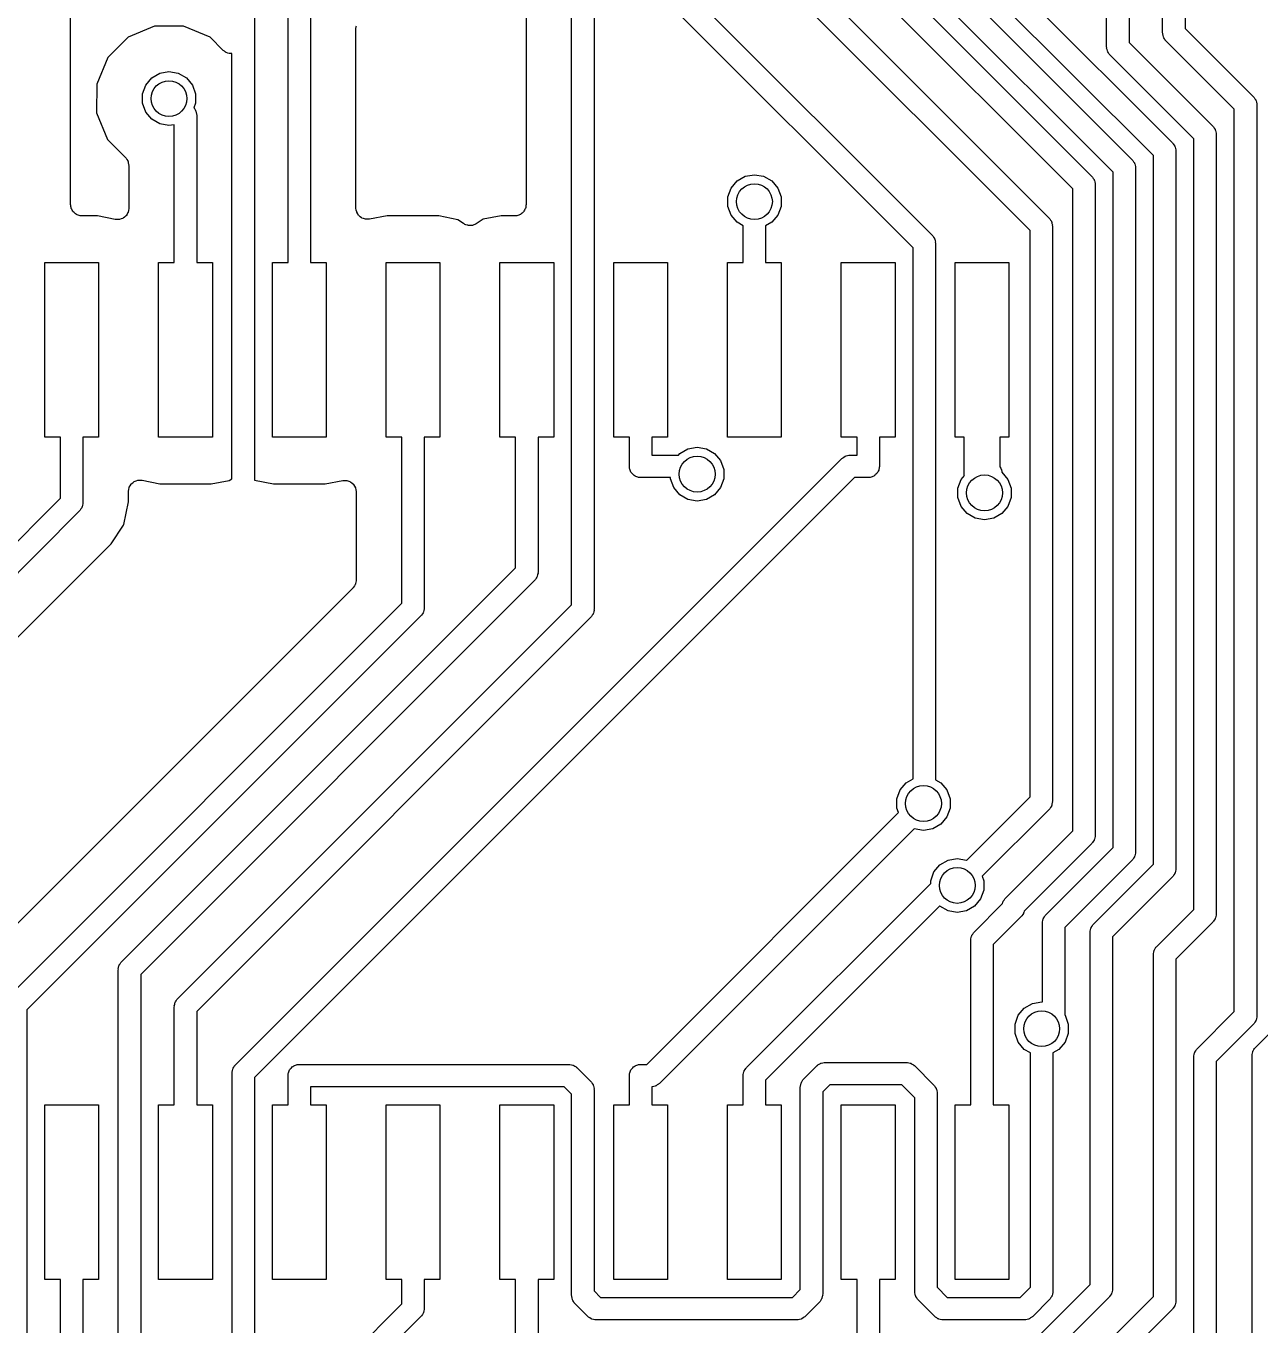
# Model space of a CAD drawing. Extents: x 116.4 to 213.4, y -134.3 to -53.5.
# Drawn here: x 175 to 188.78, y -80.35 to -65.85 of the extents above; entities that cross this region are included whole.
import ezdxf

# ---------------------------------------------------------------- set-up
doc = ezdxf.new("R2010")
doc.units = 0
doc.header["$MEASUREMENT"] = 0
doc.layers.add('BLACK', color=7, linetype='CONTINUOUS')

msp = doc.modelspace()

# ---------------------------------------------------------------- linework, layer by layer
at = {"layer": 'Black'}
for p, q in [((187.065, -66.0873), (187.065, -60.0449)), ((187.315, -60.0967), (187.315, -66.0355)), ((181.094, -72.3118), (181.094, -62.0061)), ((181.344, -61.9543), (181.344, -72.3636)), ((180.586, -62.2691), (180.586, -67.8456)), ((175.502, -67.8456), (175.502, -63.0418)), ((187.69, -65.9305), (187.69, -63.3565)), ((187.94, -63.3565), (187.94, -65.8787)), ((182.837, -63.4682), (186.9, -67.5312)), ((186.687, -67.6714), (182.624, -63.6084)), ((184.012, -64.0066), (187.35, -67.3446)), ((187.137, -67.4848), (183.799, -64.1468)), ((177.553, -64.672), (177.553, -70.9203)), ((183.177, -64.7497), (186.423, -67.996)), ((185.377, -64.7344), (187.801, -67.158)), ((186.21, -68.1362), (183.004, -64.9297)), ((187.587, -67.2982), (185.164, -64.8746)), ((182.387, -65.4562), (185.118, -68.1873)), ((177.929, -68.493), (177.929, -65.5844)), ((178.179, -65.5844), (178.179, -68.493)), ((184.904, -68.3275), (182.173, -65.5964)), ((176.44, -65.8552), (176.143, -65.9779)), ((176.762, -65.8554), (176.44, -65.8552)), ((177.059, -65.9787), (176.762, -65.8554)), ((178.687, -65.8654), (178.692, -65.8494)), ((178.688, -65.871), (178.687, -65.8654)), ((178.687, -65.8766), (178.688, -65.871)), ((178.687, -67.8851), (178.687, -65.8766)), ((187.691, -65.9359), (187.69, -65.9305)), ((187.691, -65.9414), (187.691, -65.9359)), ((187.695, -65.9572), (187.691, -65.9414)), ((187.698, -65.9733), (187.695, -65.9572)), ((187.94, -65.8787), (188.704, -66.6423)), ((176.143, -65.9779), (175.916, -66.205)), ((177.204, -66.1243), (177.059, -65.9787)), ((187.066, -66.0927), (187.065, -66.0873)), ((187.065, -66.0982), (187.066, -66.0927)), ((187.07, -66.114), (187.065, -66.0982)), ((187.073, -66.1301), (187.07, -66.114)), ((187.315, -66.0355), (188.251, -66.9715)), ((187.701, -65.978), (187.698, -65.9733)), ((187.702, -65.9833), (187.701, -65.978)), ((187.711, -65.9967), (187.702, -65.9833)), ((187.72, -66.0108), (187.711, -65.9967)), ((187.724, -66.0144), (187.72, -66.0108)), ((187.727, -66.0189), (187.724, -66.0144)), ((188.49, -66.7825), (187.727, -66.0189)), ((175.916, -66.205), (175.793, -66.5019)), ((177.218, -66.1338), (177.204, -66.1243)), ((177.23, -66.1446), (177.218, -66.1338)), ((177.236, -66.1464), (177.23, -66.1446)), ((177.24, -66.1496), (177.236, -66.1464)), ((177.256, -66.1539), (177.24, -66.1496)), ((177.272, -66.1596), (177.256, -66.1539)), ((177.277, -66.1596), (177.272, -66.1596)), ((177.283, -66.1611), (177.277, -66.1596)), ((177.299, -66.1596), (177.283, -66.1611)), ((177.303, -66.1596), (177.299, -66.1596)), ((177.303, -70.9053), (177.303, -66.1596)), ((187.075, -66.1348), (187.073, -66.1301)), ((187.077, -66.1401), (187.075, -66.1348)), ((187.086, -66.1535), (187.077, -66.1401)), ((187.094, -66.1676), (187.086, -66.1535)), ((187.098, -66.1712), (187.094, -66.1676)), ((187.102, -66.1757), (187.098, -66.1712)), ((188.038, -67.1117), (187.102, -66.1757)), ((176.407, -66.4326), (176.498, -66.3803)), ((176.498, -66.3803), (176.6, -66.3622)), ((176.6, -66.3622), (176.703, -66.3803)), ((176.703, -66.3803), (176.794, -66.4326)), ((175.793, -66.5019), (175.792, -66.8233)), ((176.304, -66.611), (176.34, -66.5127)), ((176.34, -66.5127), (176.407, -66.4326)), ((176.794, -66.4326), (176.861, -66.5127)), ((176.861, -66.5127), (176.897, -66.611)), ((176.304, -66.7156), (176.304, -66.611)), ((176.897, -66.611), (176.897, -66.7156)), ((188.704, -66.6423), (188.707, -66.6468)), ((188.707, -66.6468), (188.711, -66.6504)), ((188.711, -66.6504), (188.719, -66.6645)), ((188.719, -66.6645), (188.729, -66.6779)), ((188.729, -66.6779), (188.73, -66.6832)), ((188.73, -66.6832), (188.733, -66.6879)), ((188.733, -66.6879), (188.736, -66.704)), ((175.792, -66.8233), (175.915, -67.1204)), ((176.34, -66.8139), (176.304, -66.7156)), ((176.407, -66.894), (176.34, -66.8139)), ((176.897, -66.7156), (176.879, -66.7657)), ((176.879, -66.7657), (176.88, -66.7665)), ((176.88, -66.7665), (176.888, -66.7806)), ((176.888, -66.7806), (176.897, -66.794)), ((176.897, -66.794), (176.899, -66.7993)), ((176.899, -66.7993), (176.901, -66.804)), ((176.901, -66.804), (176.904, -66.8201)), ((176.904, -66.8201), (176.909, -66.8359)), ((176.909, -66.8359), (176.908, -66.8414)), ((176.908, -66.8414), (176.909, -66.8468)), ((188.49, -76.8531), (188.49, -66.7825)), ((188.736, -66.704), (188.74, -66.7198)), ((188.74, -66.7198), (188.74, -66.7253)), ((188.74, -66.7253), (188.74, -66.7307)), ((188.74, -66.7307), (188.74, -76.9049)), ((176.498, -66.9463), (176.407, -66.894)), ((176.6, -66.9644), (176.498, -66.9463)), ((176.659, -66.9541), (176.6, -66.9644)), ((176.659, -68.493), (176.659, -66.9541)), ((176.909, -66.8468), (176.909, -68.493)), ((188.251, -66.9715), (188.254, -66.976)), ((188.254, -66.976), (188.258, -66.9796)), ((188.258, -66.9796), (188.267, -66.9937)), ((175.915, -67.1204), (176.114, -67.3195)), ((188.038, -75.7136), (188.038, -67.1117)), ((188.267, -66.9937), (188.276, -67.0071)), ((188.276, -67.0071), (188.277, -67.0124)), ((188.277, -67.0124), (188.28, -67.0171)), ((188.28, -67.0171), (188.283, -67.0332)), ((188.283, -67.0332), (188.287, -67.049)), ((188.287, -67.049), (188.287, -67.0545)), ((188.287, -67.0545), (188.288, -67.0599)), ((188.288, -67.0599), (188.288, -75.7654)), ((187.801, -67.158), (187.804, -67.1625)), ((187.804, -67.1625), (187.808, -67.1661)), ((187.808, -67.1661), (187.816, -67.1802)), ((187.816, -67.1802), (187.825, -67.1936)), ((187.825, -67.1936), (187.827, -67.1989)), ((187.827, -67.1989), (187.83, -67.2036)), ((187.83, -67.2036), (187.832, -67.2197)), ((187.832, -67.2197), (187.837, -67.2355)), ((187.837, -67.2355), (187.836, -67.241)), ((187.836, -67.241), (187.837, -67.2464)), ((187.837, -67.2464), (187.837, -75.2606)), ((176.114, -67.3195), (176.117, -67.324)), ((176.117, -67.324), (176.121, -67.3276)), ((176.121, -67.3276), (176.13, -67.342)), ((176.13, -67.342), (176.139, -67.3557)), ((176.139, -67.3557), (176.141, -67.361)), ((176.141, -67.361), (176.143, -67.3658)), ((176.143, -67.3658), (176.146, -67.3822)), ((176.146, -67.3822), (176.151, -67.3983)), ((176.151, -67.3983), (176.15, -67.4038)), ((176.15, -67.4038), (176.151, -67.4092)), ((176.151, -67.4092), (176.151, -67.8881)), ((187.35, -67.3446), (187.353, -67.3491)), ((187.353, -67.3491), (187.358, -67.3527)), ((187.358, -67.3527), (187.366, -67.3668)), ((187.366, -67.3668), (187.375, -67.3802)), ((187.375, -67.3802), (187.377, -67.3855)), ((187.377, -67.3855), (187.379, -67.3902)), ((187.379, -67.3902), (187.382, -67.4063)), ((187.382, -67.4063), (187.386, -67.4221)), ((187.386, -67.4221), (187.386, -67.4276)), ((187.587, -75.2088), (187.587, -67.2982)), ((182.94, -67.5824), (183.031, -67.5301)), ((183.031, -67.5301), (183.134, -67.512)), ((183.134, -67.512), (183.237, -67.5301)), ((183.237, -67.5301), (183.328, -67.5824)), ((186.9, -67.5312), (186.903, -67.5357)), ((186.903, -67.5357), (186.907, -67.5393)), ((186.907, -67.5393), (186.916, -67.5534)), ((186.916, -67.5534), (186.925, -67.5668)), ((186.925, -67.5668), (186.926, -67.5721)), ((187.137, -75.0222), (187.137, -67.4848)), ((187.386, -67.4276), (187.387, -67.433)), ((187.387, -67.433), (187.387, -75.074)), ((182.837, -67.7608), (182.873, -67.6625)), ((182.873, -67.6625), (182.94, -67.5824)), ((183.328, -67.5824), (183.395, -67.6625)), ((183.395, -67.6625), (183.431, -67.7608)), ((186.687, -74.8356), (186.687, -67.6714)), ((186.926, -67.5721), (186.929, -67.5768)), ((186.929, -67.5768), (186.932, -67.5929)), ((186.932, -67.5929), (186.936, -67.6087)), ((186.936, -67.6087), (186.936, -67.6142)), ((186.936, -67.6142), (186.937, -67.6196)), ((186.937, -67.6196), (186.937, -74.8874)), ((175.504, -67.8565), (175.502, -67.8456)), ((175.504, -67.8676), (175.504, -67.8565)), ((180.586, -67.8456), (180.584, -67.8565)), ((180.584, -67.8565), (180.584, -67.8676)), ((182.837, -67.8654), (182.837, -67.7608)), ((183.431, -67.7608), (183.431, -67.8654)), ((175.508, -67.8781), (175.504, -67.8676)), ((175.51, -67.889), (175.508, -67.8781)), ((175.516, -67.8986), (175.51, -67.889)), ((175.519, -67.9091), (175.516, -67.8986)), ((175.527, -67.9176), (175.519, -67.9091)), ((175.532, -67.9272), (175.527, -67.9176)), ((175.541, -67.9343), (175.532, -67.9272)), ((175.548, -67.9428), (175.541, -67.9343)), ((175.557, -67.9484), (175.548, -67.9428)), ((175.566, -67.9555), (175.557, -67.9484)), ((175.576, -67.9593), (175.566, -67.9555)), ((175.586, -67.9649), (175.576, -67.9593)), ((175.597, -67.9668), (175.586, -67.9649)), ((175.607, -67.9706), (175.597, -67.9668)), ((175.618, -67.9706), (175.607, -67.9706)), ((175.629, -67.9726), (175.618, -67.9706)), ((175.801, -67.9726), (175.629, -67.9726)), ((175.999, -68.0126), (175.801, -67.9726)), ((176.085, -67.9996), (176.065, -68.0062)), ((176.086, -67.9986), (176.085, -67.9996)), ((176.088, -67.9981), (176.086, -67.9986)), ((176.103, -67.9849), (176.088, -67.9981)), ((176.119, -67.9722), (176.103, -67.9849)), ((176.12, -67.9708), (176.119, -67.9722)), ((176.121, -67.9697), (176.12, -67.9708)), ((176.132, -67.952), (176.121, -67.9697)), ((176.142, -67.9345), (176.132, -67.952)), ((176.143, -67.9329), (176.142, -67.9345)), ((176.147, -67.9114), (176.143, -67.9315)), ((176.143, -67.9315), (176.143, -67.9329)), ((176.151, -67.8913), (176.147, -67.9114)), ((176.151, -67.8881), (176.151, -67.8897)), ((176.151, -67.8897), (176.151, -67.8913)), ((178.687, -67.8858), (178.687, -67.8851)), ((178.687, -67.8865), (178.687, -67.8858)), ((178.691, -67.9075), (178.687, -67.8865)), ((178.695, -67.9285), (178.691, -67.9075)), ((178.695, -67.9291), (178.695, -67.9285)), ((178.695, -67.9299), (178.695, -67.9291)), ((178.706, -67.9482), (178.695, -67.9299)), ((178.717, -67.9667), (178.706, -67.9482)), ((178.717, -67.9672), (178.717, -67.9667)), ((178.718, -67.9678), (178.717, -67.9672)), ((178.734, -67.9814), (178.718, -67.9678)), ((178.75, -67.9951), (178.734, -67.9814)), ((178.751, -67.9953), (178.75, -67.9951)), ((178.752, -67.9958), (178.751, -67.9953)), ((178.772, -68.0029), (178.752, -67.9958)), ((178.792, -68.0101), (178.772, -68.0029)), ((179.036, -67.9726), (178.837, -68.0099)), ((179.611, -67.9726), (179.036, -67.9726)), ((179.825, -68.0159), (179.611, -67.9726)), ((180.306, -67.9726), (180.107, -68.0101)), ((180.459, -67.9726), (180.306, -67.9726)), ((180.47, -67.9706), (180.459, -67.9726)), ((180.481, -67.9706), (180.47, -67.9706)), ((180.492, -67.9668), (180.481, -67.9706)), ((180.503, -67.9649), (180.492, -67.9668)), ((180.512, -67.9593), (180.503, -67.9649)), ((180.523, -67.9555), (180.512, -67.9593)), ((180.531, -67.9484), (180.523, -67.9555)), ((180.541, -67.9428), (180.531, -67.9484)), ((180.548, -67.9343), (180.541, -67.9428)), ((180.557, -67.9272), (180.548, -67.9343)), ((180.562, -67.9176), (180.557, -67.9272)), ((180.569, -67.9091), (180.562, -67.9176)), ((180.573, -67.8986), (180.569, -67.9091)), ((180.579, -67.889), (180.573, -67.8986)), ((180.581, -67.8781), (180.579, -67.889)), ((180.584, -67.8676), (180.581, -67.8781)), ((182.873, -67.9637), (182.837, -67.8654)), ((182.94, -68.0438), (182.873, -67.9637)), ((183.395, -67.9637), (183.328, -68.0438)), ((183.431, -67.8654), (183.395, -67.9637)), ((186.423, -67.996), (186.427, -68.0005)), ((186.427, -68.0005), (186.431, -68.0041)), ((176, -68.0126), (175.999, -68.0126)), ((176.002, -68.0132), (176, -68.0126)), ((176.022, -68.0132), (176.002, -68.0132)), ((176.043, -68.0137), (176.022, -68.0132)), ((176.044, -68.0132), (176.043, -68.0137)), ((176.046, -68.0132), (176.044, -68.0132)), ((176.065, -68.0062), (176.046, -68.0132)), ((178.793, -68.0101), (178.792, -68.0101)), ((178.815, -68.0101), (178.793, -68.0104)), ((178.793, -68.0104), (178.793, -68.0101)), ((178.836, -68.0101), (178.815, -68.0101)), ((178.837, -68.0099), (178.836, -68.0101)), ((178.837, -68.0099), (178.837, -68.0099)), ((179.888, -68.0585), (179.825, -68.0159)), ((179.895, -68.0618), (179.888, -68.0585)), ((179.901, -68.0666), (179.895, -68.0618)), ((179.915, -68.0708), (179.901, -68.0666)), ((179.928, -68.0767), (179.915, -68.0708)), ((179.936, -68.0773), (179.928, -68.0767)), ((179.943, -68.0797), (179.936, -68.0773)), ((179.958, -68.079), (179.943, -68.0797)), ((179.972, -68.0801), (179.958, -68.079)), ((179.98, -68.0779), (179.972, -68.0801)), ((179.988, -68.0775), (179.98, -68.0779)), ((180.001, -68.072), (179.988, -68.0775)), ((180.014, -68.0682), (180.001, -68.072)), ((180.021, -68.0635), (180.014, -68.0682)), ((180.028, -68.0605), (180.021, -68.0635)), ((180.107, -68.0101), (180.028, -68.0605)), ((183.009, -68.0834), (182.94, -68.0438)), ((183.009, -68.1677), (183.009, -68.0834)), ((183.328, -68.0438), (183.259, -68.0834)), ((183.259, -68.0834), (183.259, -68.1677)), ((186.21, -74.4568), (186.21, -68.1362)), ((186.431, -68.0041), (186.439, -68.0182)), ((186.439, -68.0182), (186.448, -68.0316)), ((186.448, -68.0316), (186.45, -68.0369)), ((186.45, -68.0369), (186.453, -68.0416)), ((186.453, -68.0416), (186.455, -68.0577)), ((186.455, -68.0577), (186.46, -68.0735)), ((186.46, -68.0735), (186.459, -68.079)), ((186.459, -68.079), (186.46, -68.0844)), ((186.46, -68.0844), (186.46, -74.5086)), ((183.009, -68.493), (183.009, -68.1677)), ((183.259, -68.1677), (183.259, -68.493)), ((185.118, -68.1873), (185.121, -68.1918)), ((185.121, -68.1918), (185.125, -68.1954)), ((185.125, -68.1954), (185.133, -68.2095)), ((185.133, -68.2095), (185.143, -68.2229)), ((185.143, -68.2229), (185.144, -68.2282)), ((185.144, -68.2282), (185.147, -68.2329)), ((185.147, -68.2329), (185.15, -68.249)), ((185.15, -68.249), (185.154, -68.2648)), ((185.154, -68.2648), (185.153, -68.2703)), ((185.153, -68.2703), (185.154, -68.2757)), ((185.154, -68.2757), (185.154, -74.2652)), ((184.904, -74.2557), (184.904, -68.3275)), ((175.214, -70.443), (175.214, -68.493)), ((175.214, -68.493), (175.814, -68.493)), ((175.814, -68.493), (175.814, -70.443)), ((176.484, -70.443), (176.484, -68.493)), ((176.484, -68.493), (176.659, -68.493)), ((176.909, -68.493), (177.084, -68.493)), ((177.084, -68.493), (177.084, -70.443)), ((177.754, -70.443), (177.754, -68.493)), ((177.754, -68.493), (177.929, -68.493)), ((178.179, -68.493), (178.354, -68.493)), ((178.354, -68.493), (178.354, -70.443)), ((179.024, -70.443), (179.024, -68.493)), ((179.024, -68.493), (179.624, -68.493)), ((179.624, -68.493), (179.624, -70.443)), ((180.294, -70.443), (180.294, -68.493)), ((180.294, -68.493), (180.894, -68.493)), ((180.894, -68.493), (180.894, -70.443)), ((181.564, -70.443), (181.564, -68.493)), ((181.564, -68.493), (182.164, -68.493)), ((182.164, -68.493), (182.164, -70.443)), ((182.834, -70.443), (182.834, -68.493)), ((182.834, -68.493), (183.009, -68.493)), ((183.259, -68.493), (183.434, -68.493)), ((183.434, -68.493), (183.434, -70.443)), ((184.104, -70.443), (184.104, -68.493)), ((184.104, -68.493), (184.704, -68.493)), ((184.704, -68.493), (184.704, -70.443)), ((185.374, -70.443), (185.374, -68.493)), ((185.374, -68.493), (185.974, -68.493)), ((185.974, -68.493), (185.974, -70.443)), ((175.389, -70.443), (175.214, -70.443)), ((175.389, -70.7683), (175.389, -70.443)), ((175.814, -70.443), (175.639, -70.443)), ((175.639, -70.443), (175.639, -70.7683)), ((177.084, -70.443), (176.484, -70.443)), ((178.354, -70.443), (177.754, -70.443)), ((179.199, -70.443), (179.024, -70.443)), ((179.199, -72.2965), (179.199, -70.443)), ((179.624, -70.443), (179.449, -70.443)), ((179.449, -70.443), (179.449, -72.3483)), ((180.469, -70.443), (180.294, -70.443)), ((180.469, -71.899), (180.469, -70.443)), ((180.894, -70.443), (180.719, -70.443)), ((180.719, -70.443), (180.719, -71.9508)), ((181.739, -70.443), (181.564, -70.443)), ((181.739, -70.7683), (181.739, -70.443)), ((182.164, -70.443), (181.989, -70.443)), ((181.989, -70.443), (181.989, -70.6433)), ((183.434, -70.443), (182.834, -70.443)), ((184.279, -70.443), (184.104, -70.443)), ((184.279, -70.6433), (184.279, -70.443)), ((184.704, -70.443), (184.529, -70.443)), ((184.529, -70.443), (184.529, -70.7683)), ((185.474, -70.443), (185.374, -70.443)), ((185.474, -70.8433), (185.474, -70.443)), ((185.974, -70.443), (185.874, -70.443)), ((185.874, -70.443), (185.874, -70.7735)), ((182.301, -70.624), (182.392, -70.5717)), ((182.392, -70.5717), (182.495, -70.5536)), ((182.495, -70.5536), (182.598, -70.5717)), ((182.598, -70.5717), (182.688, -70.624)), ((177.34, -77.4506), (184.111, -70.6799)), ((181.989, -70.6433), (182.285, -70.6433)), ((182.285, -70.6433), (182.301, -70.624)), ((182.688, -70.624), (182.755, -70.7041)), ((182.755, -70.7041), (182.791, -70.8024)), ((184.111, -70.6799), (184.116, -70.6768)), ((184.116, -70.6768), (184.119, -70.6725)), ((184.119, -70.6725), (184.133, -70.6644)), ((184.133, -70.6644), (184.147, -70.655)), ((184.147, -70.655), (184.152, -70.6536)), ((184.152, -70.6536), (184.157, -70.6508)), ((184.157, -70.6508), (184.173, -70.648)), ((184.173, -70.648), (184.189, -70.6438)), ((184.189, -70.6438), (184.194, -70.6443)), ((184.194, -70.6443), (184.199, -70.6433)), ((184.199, -70.6433), (184.279, -70.6433)), ((175.389, -71.1242), (175.389, -70.7683)), ((175.639, -70.7683), (175.639, -71.176)), ((184.251, -70.8933), (177.554, -77.5908)), ((181.741, -70.7791), (181.739, -70.7683)), ((181.741, -70.79), (181.741, -70.7791)), ((181.745, -70.8003), (181.741, -70.79)), ((181.747, -70.8111), (181.745, -70.8003)), ((181.752, -70.8205), (181.747, -70.8111)), ((181.756, -70.8308), (181.752, -70.8205)), ((181.763, -70.8392), (181.756, -70.8308)), ((181.768, -70.8486), (181.763, -70.8392)), ((181.777, -70.8557), (181.768, -70.8486)), ((181.784, -70.8641), (181.777, -70.8557)), ((181.793, -70.8695), (181.784, -70.8641)), ((181.802, -70.8766), (181.793, -70.8695)), ((181.812, -70.8803), (181.802, -70.8766)), ((181.821, -70.8858), (181.812, -70.8803)), ((181.832, -70.8877), (181.821, -70.8858)), ((181.842, -70.8914), (181.832, -70.8877)), ((181.853, -70.8914), (181.842, -70.8914)), ((181.864, -70.8933), (181.853, -70.8914)), ((182.198, -70.8933), (181.864, -70.8933)), ((182.198, -70.907), (182.198, -70.8933)), ((182.791, -70.8024), (182.791, -70.907)), ((184.404, -70.8933), (184.251, -70.8933)), ((184.415, -70.8914), (184.404, -70.8933)), ((184.426, -70.8914), (184.415, -70.8914)), ((184.436, -70.8877), (184.426, -70.8914)), ((184.447, -70.8858), (184.436, -70.8877)), ((184.456, -70.8803), (184.447, -70.8858)), ((184.466, -70.8766), (184.456, -70.8803)), ((184.475, -70.8695), (184.466, -70.8766)), ((184.484, -70.8641), (184.475, -70.8695)), ((184.491, -70.8557), (184.484, -70.8641)), ((184.5, -70.8486), (184.491, -70.8557)), ((184.505, -70.8392), (184.5, -70.8486)), ((184.512, -70.8308), (184.505, -70.8392)), ((184.516, -70.8205), (184.512, -70.8308)), ((184.521, -70.8111), (184.516, -70.8205)), ((184.523, -70.8003), (184.521, -70.8111)), ((184.527, -70.79), (184.523, -70.8003)), ((184.529, -70.7683), (184.527, -70.7791)), ((184.527, -70.7791), (184.527, -70.79)), ((185.441, -70.9131), (185.477, -70.8703)), ((185.476, -70.852), (185.474, -70.8433)), ((185.475, -70.8607), (185.476, -70.852)), ((185.477, -70.8703), (185.475, -70.8607)), ((185.874, -70.7735), (185.883, -70.787)), ((185.883, -70.787), (185.886, -70.7955)), ((185.886, -70.7955), (185.89, -70.8031)), ((185.89, -70.8031), (185.895, -70.8288)), ((185.895, -70.8288), (185.896, -70.8331)), ((185.896, -70.8331), (185.963, -70.9131)), ((176.147, -71.0447), (176.151, -71.0246)), ((176.147, -71.0463), (176.147, -71.0447)), ((176.147, -71.0479), (176.147, -71.0463)), ((176.147, -71.1635), (176.147, -71.0479)), ((176.151, -71.0246), (176.155, -71.0045)), ((176.155, -71.0031), (176.156, -71.0015)), ((176.155, -71.0045), (176.155, -71.0031)), ((176.156, -71.0015), (176.166, -70.984)), ((176.166, -70.984), (176.177, -70.9663)), ((176.177, -70.9663), (176.178, -70.9652)), ((176.178, -70.9652), (176.179, -70.9638)), ((176.179, -70.9638), (176.195, -70.9511)), ((176.195, -70.9511), (176.21, -70.9379)), ((176.21, -70.9379), (176.212, -70.9374)), ((176.212, -70.9374), (176.213, -70.9364)), ((176.213, -70.9364), (176.233, -70.9298)), ((176.233, -70.9298), (176.252, -70.9228)), ((176.252, -70.9228), (176.254, -70.9228)), ((176.254, -70.9228), (176.255, -70.9223)), ((176.255, -70.9223), (176.276, -70.9228)), ((176.276, -70.9228), (176.296, -70.9228)), ((176.296, -70.9228), (176.298, -70.9234)), ((176.298, -70.9234), (176.299, -70.9234)), ((176.299, -70.9234), (176.497, -70.9634)), ((176.497, -70.9634), (177.072, -70.9634)), ((177.072, -70.9634), (177.271, -70.9259)), ((177.271, -70.9259), (177.303, -70.9053)), ((177.553, -70.9203), (177.767, -70.9634)), ((177.767, -70.9634), (178.342, -70.9634)), ((178.342, -70.9634), (178.541, -70.9261)), ((178.541, -70.9261), (178.542, -70.9259)), ((178.541, -70.9261), (178.541, -70.9261)), ((178.542, -70.9259), (178.563, -70.9259)), ((178.563, -70.9259), (178.585, -70.9256)), ((178.585, -70.9256), (178.585, -70.9259)), ((178.585, -70.9259), (178.586, -70.9259)), ((178.586, -70.9259), (178.606, -70.9331)), ((178.606, -70.9331), (178.626, -70.9402)), ((178.626, -70.9402), (178.627, -70.9407)), ((178.627, -70.9407), (178.627, -70.9409)), ((178.627, -70.9409), (178.644, -70.9546)), ((178.644, -70.9546), (178.66, -70.9682)), ((178.66, -70.9682), (178.661, -70.9688)), ((178.661, -70.9688), (178.661, -70.9693)), ((178.661, -70.9693), (178.672, -70.9878)), ((178.672, -70.9878), (178.683, -71.0061)), ((178.683, -71.0061), (178.683, -71.0069)), ((178.683, -71.0069), (178.683, -71.0075)), ((178.683, -71.0075), (178.687, -71.0285)), ((178.687, -71.0285), (178.691, -71.0495)), ((182.234, -71.0053), (182.198, -70.907)), ((182.301, -71.0854), (182.234, -71.0053)), ((182.755, -71.0053), (182.688, -71.0854)), ((182.791, -70.907), (182.755, -71.0053)), ((185.406, -71.0114), (185.441, -70.9131)), ((185.406, -71.116), (185.406, -71.0114)), ((185.963, -70.9131), (185.999, -71.0114)), ((185.999, -71.0114), (185.999, -71.116)), ((170.012, -76.5009), (175.389, -71.1242)), ((175.639, -71.1869), (175.634, -71.2027)), ((175.639, -71.176), (175.638, -71.1814)), ((175.638, -71.1814), (175.639, -71.1869)), ((176.097, -71.4173), (176.147, -71.1635)), ((178.691, -71.0495), (178.691, -71.0502)), ((178.691, -71.0502), (178.691, -71.0509)), ((178.691, -71.0509), (178.691, -72.0335)), ((182.392, -71.1377), (182.301, -71.0854)), ((182.495, -71.1558), (182.392, -71.1377)), ((182.598, -71.1377), (182.495, -71.1558)), ((182.688, -71.0854), (182.598, -71.1377)), ((185.441, -71.2143), (185.406, -71.116)), ((185.999, -71.116), (185.963, -71.2143)), ((175.602, -71.2644), (170.152, -76.7143)), ((175.606, -71.2599), (175.602, -71.2644)), ((175.61, -71.2563), (175.606, -71.2599)), ((175.618, -71.2422), (175.61, -71.2563)), ((175.627, -71.2288), (175.618, -71.2422)), ((175.629, -71.2235), (175.627, -71.2288)), ((175.631, -71.2188), (175.629, -71.2235)), ((175.634, -71.2027), (175.631, -71.2188)), ((185.509, -71.2944), (185.441, -71.2143)), ((185.599, -71.3467), (185.509, -71.2944)), ((185.896, -71.2944), (185.805, -71.3467)), ((185.963, -71.2143), (185.896, -71.2944)), ((175.953, -71.6324), (176.091, -71.4249)), ((176.091, -71.4249), (176.097, -71.4173)), ((176.091, -71.4249), (176.091, -71.4249)), ((185.702, -71.3648), (185.599, -71.3467)), ((185.805, -71.3467), (185.702, -71.3648)), ((170.521, -77.0647), (175.953, -71.6324)), ((176.07, -76.2978), (180.469, -71.899)), ((180.682, -72.0392), (176.284, -76.438)), ((178.686, -72.0606), (178.683, -72.0769)), ((178.691, -72.0446), (178.686, -72.0606)), ((178.691, -72.0335), (178.69, -72.039)), ((178.69, -72.039), (178.691, -72.0446)), ((180.686, -72.0347), (180.682, -72.0392)), ((180.69, -72.0311), (180.686, -72.0347)), ((180.698, -72.017), (180.69, -72.0311)), ((180.707, -72.0036), (180.698, -72.017)), ((180.709, -71.9983), (180.707, -72.0036)), ((180.711, -71.9936), (180.709, -71.9983)), ((180.714, -71.9775), (180.711, -71.9936)), ((180.719, -71.9617), (180.714, -71.9775)), ((180.719, -71.9508), (180.718, -71.9562)), ((180.718, -71.9562), (180.719, -71.9617)), ((178.654, -72.1233), (174.45, -76.3272)), ((178.657, -72.1187), (178.654, -72.1233)), ((178.661, -72.1151), (178.657, -72.1187)), ((178.67, -72.1008), (178.661, -72.1151)), ((178.679, -72.0872), (178.67, -72.1008)), ((178.681, -72.0818), (178.679, -72.0872)), ((178.683, -72.0769), (178.681, -72.0818)), ((174.8, -76.6952), (179.199, -72.2965)), ((176.696, -76.7106), (181.094, -72.3118)), ((179.449, -72.3483), (179.448, -72.3537)), ((179.412, -72.4367), (175.014, -76.8354)), ((181.308, -72.452), (176.909, -76.8508)), ((179.416, -72.4322), (179.412, -72.4367)), ((179.42, -72.4286), (179.416, -72.4322)), ((179.428, -72.4145), (179.42, -72.4286)), ((179.437, -72.4011), (179.428, -72.4145)), ((179.439, -72.3958), (179.437, -72.4011)), ((179.441, -72.3911), (179.439, -72.3958)), ((179.444, -72.375), (179.441, -72.3911)), ((179.449, -72.3592), (179.444, -72.375)), ((179.448, -72.3537), (179.449, -72.3592)), ((181.311, -72.4475), (181.308, -72.452)), ((181.315, -72.4439), (181.311, -72.4475)), ((181.323, -72.4298), (181.315, -72.4439)), ((181.333, -72.4164), (181.323, -72.4298)), ((181.334, -72.4111), (181.333, -72.4164)), ((181.337, -72.4064), (181.334, -72.4111)), ((181.34, -72.3903), (181.337, -72.4064)), ((181.344, -72.3745), (181.34, -72.3903)), ((181.344, -72.3636), (181.343, -72.369)), ((181.343, -72.369), (181.344, -72.3745)), ((184.725, -74.4784), (184.76, -74.3801)), ((184.76, -74.3801), (184.828, -74.3)), ((184.828, -74.3), (184.904, -74.2557)), ((185.154, -74.2652), (185.215, -74.3)), ((185.215, -74.3), (185.282, -74.3801)), ((185.282, -74.3801), (185.318, -74.4784)), ((184.725, -74.583), (184.725, -74.4784)), ((185.318, -74.4784), (185.318, -74.583)), ((185.503, -75.1636), (186.21, -74.4568)), ((186.46, -74.5195), (186.455, -74.5353)), ((186.46, -74.5086), (186.459, -74.514)), ((186.459, -74.514), (186.46, -74.5195)), ((181.932, -77.4427), (184.743, -74.6325)), ((184.743, -74.6325), (184.725, -74.583)), ((185.318, -74.583), (185.282, -74.6813)), ((186.423, -74.597), (185.677, -75.3436)), ((186.427, -74.5925), (186.423, -74.597)), ((186.431, -74.5889), (186.427, -74.5925)), ((186.439, -74.5748), (186.431, -74.5889)), ((186.448, -74.5614), (186.439, -74.5748)), ((186.45, -74.5561), (186.448, -74.5614)), ((186.453, -74.5514), (186.45, -74.5561)), ((186.455, -74.5353), (186.453, -74.5514)), ((184.916, -74.8125), (182.073, -77.6561)), ((184.918, -74.8137), (184.916, -74.8125)), ((185.021, -74.8318), (184.918, -74.8137)), ((185.124, -74.8137), (185.021, -74.8318)), ((185.215, -74.7614), (185.124, -74.8137)), ((185.282, -74.6813), (185.215, -74.7614)), ((185.935, -75.587), (186.687, -74.8356)), ((186.916, -74.9536), (186.907, -74.9677)), ((186.925, -74.9402), (186.916, -74.9536)), ((186.926, -74.9349), (186.925, -74.9402)), ((186.929, -74.9302), (186.926, -74.9349)), ((186.932, -74.9141), (186.929, -74.9302)), ((186.936, -74.8983), (186.932, -74.9141)), ((186.937, -74.8874), (186.936, -74.8928)), ((186.936, -74.8928), (186.936, -74.8983)), ((186.9, -74.9758), (186.144, -75.732)), ((186.386, -75.7736), (187.137, -75.0222)), ((186.903, -74.9713), (186.9, -74.9758)), ((186.907, -74.9677), (186.903, -74.9713)), ((187.382, -75.1007), (187.379, -75.1168)), ((187.386, -75.0849), (187.382, -75.1007)), ((187.387, -75.074), (187.386, -75.0794)), ((187.386, -75.0794), (187.386, -75.0849)), ((185.137, -75.2948), (185.205, -75.2147)), ((185.205, -75.2147), (185.295, -75.1624)), ((185.295, -75.1624), (185.398, -75.1443)), ((185.398, -75.1443), (185.501, -75.1624)), ((185.501, -75.1624), (185.503, -75.1636)), ((187.35, -75.1624), (186.599, -75.9138)), ((186.917, -75.8787), (187.587, -75.2088)), ((187.353, -75.1579), (187.35, -75.1624)), ((187.358, -75.1543), (187.353, -75.1579)), ((187.366, -75.1402), (187.358, -75.1543)), ((187.375, -75.1268), (187.366, -75.1402)), ((187.377, -75.1215), (187.375, -75.1268)), ((187.379, -75.1168), (187.377, -75.1215)), ((185.102, -75.3931), (185.137, -75.2948)), ((185.102, -75.4232), (185.102, -75.3931)), ((185.677, -75.3436), (185.695, -75.3931)), ((185.695, -75.3931), (185.695, -75.4977)), ((187.801, -75.349), (187.131, -76.0189)), ((187.804, -75.3445), (187.801, -75.349)), ((187.808, -75.3409), (187.804, -75.3445)), ((187.816, -75.3268), (187.808, -75.3409)), ((187.825, -75.3134), (187.816, -75.3268)), ((187.827, -75.3081), (187.825, -75.3134)), ((187.83, -75.3034), (187.827, -75.3081)), ((187.832, -75.2873), (187.83, -75.3034)), ((187.837, -75.2715), (187.832, -75.2873)), ((187.837, -75.2606), (187.836, -75.266)), ((187.836, -75.266), (187.837, -75.2715)), ((188.725, -77.2559), (190.629, -75.3515)), ((183.046, -77.4793), (185.102, -75.4232)), ((185.695, -75.4977), (185.659, -75.596)), ((185.204, -75.6748), (183.259, -77.6195)), ((185.205, -75.6761), (185.204, -75.6748)), ((185.295, -75.7284), (185.205, -75.6761)), ((185.592, -75.6761), (185.501, -75.7284)), ((185.586, -75.9657), (185.903, -75.6479)), ((185.659, -75.596), (185.592, -75.6761)), ((185.903, -75.6479), (185.906, -75.6326)), ((185.906, -75.6326), (185.909, -75.6279)), ((185.909, -75.6279), (185.91, -75.6226)), ((185.91, -75.6226), (185.92, -75.6092)), ((185.92, -75.6092), (185.928, -75.5951)), ((185.928, -75.5951), (185.932, -75.5915)), ((185.932, -75.5915), (185.935, -75.587)), ((185.398, -75.7465), (185.295, -75.7284)), ((185.501, -75.7284), (185.398, -75.7465)), ((186.112, -75.7929), (185.799, -76.1059)), ((186.115, -75.7884), (186.112, -75.7929)), ((186.119, -75.7848), (186.115, -75.7884)), ((186.128, -75.7707), (186.119, -75.7848)), ((186.137, -75.7573), (186.128, -75.7707)), ((186.138, -75.752), (186.137, -75.7573)), ((186.141, -75.7473), (186.138, -75.752)), ((186.144, -75.732), (186.141, -75.7473)), ((186.354, -75.8353), (186.356, -75.8192)), ((186.356, -75.8192), (186.359, -75.8145)), ((186.359, -75.8145), (186.361, -75.8092)), ((186.361, -75.8092), (186.37, -75.7958)), ((186.37, -75.7958), (186.378, -75.7817)), ((186.378, -75.7817), (186.382, -75.7781)), ((186.382, -75.7781), (186.386, -75.7736)), ((187.624, -76.1274), (188.038, -75.7136)), ((188.267, -75.8316), (188.258, -75.8457)), ((188.276, -75.8182), (188.267, -75.8316)), ((188.277, -75.8129), (188.276, -75.8182)), ((188.28, -75.8082), (188.277, -75.8129)), ((188.283, -75.7921), (188.28, -75.8082)), ((188.287, -75.7763), (188.283, -75.7921)), ((188.288, -75.7654), (188.287, -75.7708)), ((188.287, -75.7708), (188.287, -75.7763)), ((185.57, -75.9879), (185.578, -75.9738)), ((185.578, -75.9738), (185.582, -75.9702)), ((185.582, -75.9702), (185.586, -75.9657)), ((186.349, -75.8511), (186.354, -75.8353)), ((186.35, -75.8566), (186.349, -75.8511)), ((186.349, -75.862), (186.35, -75.8566)), ((186.349, -76.7449), (186.349, -75.862)), ((186.599, -75.9138), (186.599, -76.8918)), ((186.881, -75.9562), (186.885, -75.9404)), ((186.882, -75.9617), (186.881, -75.9562)), ((186.881, -75.9671), (186.882, -75.9617)), ((186.881, -79.899), (186.881, -75.9671)), ((186.885, -75.9404), (186.888, -75.9243)), ((186.888, -75.9243), (186.891, -75.9196)), ((186.891, -75.9196), (186.892, -75.9143)), ((186.892, -75.9143), (186.902, -75.9009)), ((186.902, -75.9009), (186.91, -75.8868)), ((186.91, -75.8868), (186.914, -75.8832)), ((186.914, -75.8832), (186.917, -75.8787)), ((188.251, -75.8538), (187.837, -76.2676)), ((188.254, -75.8493), (188.251, -75.8538)), ((188.258, -75.8457), (188.254, -75.8493)), ((185.549, -76.0432), (185.554, -76.0274)), ((185.55, -76.0487), (185.549, -76.0432)), ((185.549, -76.0541), (185.55, -76.0487)), ((185.549, -77.893), (185.549, -76.0541)), ((185.554, -76.0274), (185.557, -76.0113)), ((185.557, -76.0113), (185.559, -76.0066)), ((185.559, -76.0066), (185.561, -76.0013)), ((185.561, -76.0013), (185.57, -75.9879)), ((185.799, -76.1059), (185.799, -77.893)), ((187.131, -76.0189), (187.131, -79.9508)), ((187.587, -76.2158), (187.588, -76.2104)), ((187.587, -80.0335), (187.587, -76.2158)), ((187.588, -76.2049), (187.592, -76.1891)), ((187.588, -76.2104), (187.588, -76.2049)), ((187.592, -76.1891), (187.595, -76.173)), ((187.595, -76.173), (187.597, -76.1683)), ((187.597, -76.1683), (187.599, -76.163)), ((187.599, -76.163), (187.608, -76.1496)), ((187.608, -76.1496), (187.616, -76.1355)), ((187.616, -76.1355), (187.621, -76.1319)), ((187.621, -76.1319), (187.624, -76.1274)), ((187.837, -76.2676), (187.837, -80.0853)), ((176.034, -76.3753), (176.038, -76.3595)), ((176.035, -76.3808), (176.034, -76.3753)), ((176.034, -76.3862), (176.035, -76.3808)), ((176.034, -86.3756), (176.034, -76.3862)), ((176.038, -76.3595), (176.041, -76.3434)), ((176.041, -76.3434), (176.044, -76.3387)), ((176.044, -76.3387), (176.045, -76.3334)), ((176.045, -76.3334), (176.055, -76.32)), ((176.055, -76.32), (176.063, -76.3059)), ((176.063, -76.3059), (176.067, -76.3023)), ((176.067, -76.3023), (176.07, -76.2978)), ((176.284, -76.438), (176.284, -86.3756)), ((175.014, -76.8354), (175.014, -85.3883)), ((176.659, -76.7881), (176.664, -76.7723)), ((176.66, -76.7936), (176.659, -76.7881)), ((176.659, -76.799), (176.66, -76.7936)), ((176.659, -77.893), (176.659, -76.799)), ((176.664, -76.7723), (176.667, -76.7562)), ((176.667, -76.7562), (176.669, -76.7515)), ((176.669, -76.7515), (176.671, -76.7462)), ((176.671, -76.7462), (176.68, -76.7328)), ((176.68, -76.7328), (176.688, -76.7187)), ((176.688, -76.7187), (176.692, -76.7151)), ((176.692, -76.7151), (176.696, -76.7106)), ((186.079, -76.8939), (186.146, -76.8138)), ((186.146, -76.8138), (186.237, -76.7615)), ((186.237, -76.7615), (186.34, -76.7434)), ((186.34, -76.7434), (186.349, -76.7449)), ((176.909, -76.8508), (176.909, -77.893)), ((186.043, -76.9922), (186.079, -76.8939)), ((186.043, -77.0968), (186.043, -76.9922)), ((186.599, -76.8918), (186.601, -76.8939)), ((186.601, -76.8939), (186.636, -76.9922)), ((186.636, -76.9922), (186.636, -77.0968)), ((188.074, -77.2694), (188.49, -76.8531)), ((188.707, -76.9888), (188.704, -76.9933)), ((188.711, -76.9852), (188.707, -76.9888)), ((188.719, -76.9711), (188.711, -76.9852)), ((188.729, -76.9577), (188.719, -76.9711)), ((188.73, -76.9524), (188.729, -76.9577)), ((188.733, -76.9477), (188.73, -76.9524)), ((188.736, -76.9316), (188.733, -76.9477)), ((188.74, -76.9158), (188.736, -76.9316)), ((188.74, -76.9049), (188.74, -76.9103)), ((188.74, -76.9103), (188.74, -76.9158)), ((186.079, -77.1951), (186.043, -77.0968)), ((186.636, -77.0968), (186.601, -77.1951)), ((188.704, -76.9933), (188.288, -77.4096)), ((186.146, -77.2752), (186.079, -77.1951)), ((186.215, -77.3148), (186.146, -77.2752)), ((186.533, -77.2752), (186.465, -77.3148)), ((186.601, -77.1951), (186.533, -77.2752)), ((188.059, -77.2916), (188.067, -77.2775)), ((188.067, -77.2775), (188.071, -77.2739)), ((188.071, -77.2739), (188.074, -77.2694)), ((188.7, -77.2915), (188.709, -77.2781)), ((188.709, -77.2781), (188.717, -77.264)), ((188.717, -77.264), (188.721, -77.2604)), ((188.721, -77.2604), (188.725, -77.2559)), ((183.875, -77.4306), (183.88, -77.4278)), ((183.88, -77.4278), (183.896, -77.425)), ((183.896, -77.425), (183.912, -77.4208)), ((183.912, -77.4208), (183.917, -77.4213)), ((183.917, -77.4213), (183.922, -77.4203)), ((183.922, -77.4203), (184.83, -77.4203)), ((184.83, -77.4203), (184.836, -77.4213)), ((184.836, -77.4213), (184.841, -77.4208)), ((184.841, -77.4208), (184.857, -77.425)), ((184.857, -77.425), (184.873, -77.4278)), ((184.873, -77.4278), (184.878, -77.4306)), ((186.215, -79.9279), (186.215, -77.3148)), ((186.465, -77.3148), (186.465, -79.9797)), ((188.038, -77.3469), (188.042, -77.3311)), ((188.039, -77.3524), (188.038, -77.3469)), ((188.038, -77.3578), (188.039, -77.3524)), ((188.038, -82.1954), (188.038, -77.3578)), ((188.042, -77.3311), (188.045, -77.315)), ((188.045, -77.315), (188.048, -77.3103)), ((188.048, -77.3103), (188.049, -77.305)), ((188.049, -77.305), (188.059, -77.2916)), ((188.288, -77.4096), (188.288, -82.2472)), ((188.688, -77.3334), (188.693, -77.3176)), ((188.689, -77.3389), (188.688, -77.3334)), ((188.688, -77.3443), (188.689, -77.3389)), ((188.688, -82.4585), (188.688, -77.3443)), ((188.693, -77.3176), (188.696, -77.3015)), ((188.696, -77.3015), (188.698, -77.2968)), ((188.698, -77.2968), (188.7, -77.2915)), ((177.304, -77.5281), (177.308, -77.5123)), ((177.305, -77.5336), (177.304, -77.5281)), ((177.304, -77.539), (177.305, -77.5336)), ((177.304, -86.2614), (177.304, -77.539)), ((177.308, -77.5123), (177.311, -77.4962)), ((177.311, -77.4962), (177.314, -77.4915)), ((177.314, -77.4915), (177.315, -77.4862)), ((177.315, -77.4862), (177.325, -77.4728)), ((177.325, -77.4728), (177.333, -77.4587)), ((177.333, -77.4587), (177.337, -77.4551)), ((177.337, -77.4551), (177.34, -77.4506)), ((177.929, -77.5677), (177.931, -77.5569)), ((177.929, -77.893), (177.929, -77.5677)), ((177.931, -77.546), (177.935, -77.5357)), ((177.931, -77.5569), (177.931, -77.546)), ((177.935, -77.5357), (177.937, -77.5249)), ((177.937, -77.5249), (177.942, -77.5155)), ((177.942, -77.5155), (177.946, -77.5052)), ((177.946, -77.5052), (177.953, -77.4968)), ((177.953, -77.4968), (177.958, -77.4874)), ((177.958, -77.4874), (177.967, -77.4803)), ((177.967, -77.4803), (177.974, -77.4719)), ((177.974, -77.4719), (177.983, -77.4665)), ((177.983, -77.4665), (177.992, -77.4594)), ((177.992, -77.4594), (178.002, -77.4557)), ((178.002, -77.4557), (178.011, -77.4502)), ((178.011, -77.4502), (178.022, -77.4483)), ((178.022, -77.4483), (178.032, -77.4446)), ((178.032, -77.4446), (178.043, -77.4446)), ((178.043, -77.4446), (178.054, -77.4427)), ((178.054, -77.4427), (181.064, -77.4427)), ((181.064, -77.4427), (181.069, -77.4437)), ((181.069, -77.4437), (181.075, -77.4432)), ((181.075, -77.4432), (181.091, -77.4474)), ((181.091, -77.4474), (181.107, -77.4502)), ((181.107, -77.4502), (181.111, -77.453)), ((181.111, -77.453), (181.117, -77.4544)), ((181.117, -77.4544), (181.13, -77.4638)), ((181.13, -77.4638), (181.144, -77.4719)), ((181.144, -77.4719), (181.148, -77.4762)), ((181.148, -77.4762), (181.152, -77.4793)), ((181.152, -77.4793), (181.308, -77.6348)), ((181.739, -77.5677), (181.741, -77.5569)), ((181.739, -77.893), (181.739, -77.5677)), ((181.741, -77.546), (181.745, -77.5357)), ((181.741, -77.5569), (181.741, -77.546)), ((181.745, -77.5357), (181.747, -77.5249)), ((181.747, -77.5249), (181.752, -77.5155)), ((181.752, -77.5155), (181.756, -77.5052)), ((181.756, -77.5052), (181.763, -77.4968)), ((181.763, -77.4968), (181.768, -77.4874)), ((181.768, -77.4874), (181.777, -77.4803)), ((181.777, -77.4803), (181.784, -77.4719)), ((181.784, -77.4719), (181.793, -77.4665)), ((181.793, -77.4665), (181.802, -77.4594)), ((181.802, -77.4594), (181.812, -77.4557)), ((181.812, -77.4557), (181.821, -77.4502)), ((181.821, -77.4502), (181.832, -77.4483)), ((181.832, -77.4483), (181.842, -77.4446)), ((181.842, -77.4446), (181.853, -77.4446)), ((181.853, -77.4446), (181.864, -77.4427)), ((181.864, -77.4427), (181.932, -77.4427)), ((183.009, -77.5568), (183.014, -77.541)), ((183.01, -77.5623), (183.009, -77.5568)), ((183.009, -77.5677), (183.01, -77.5623)), ((183.009, -77.893), (183.009, -77.5677)), ((183.014, -77.541), (183.017, -77.5249)), ((183.017, -77.5249), (183.019, -77.5202)), ((183.019, -77.5202), (183.021, -77.5149)), ((183.021, -77.5149), (183.03, -77.5015)), ((183.03, -77.5015), (183.038, -77.4874)), ((183.038, -77.4874), (183.042, -77.4838)), ((183.042, -77.4838), (183.046, -77.4793)), ((183.683, -77.6083), (183.834, -77.4569)), ((183.834, -77.4569), (183.839, -77.4538)), ((183.839, -77.4538), (183.842, -77.4495)), ((183.842, -77.4495), (183.856, -77.4414)), ((183.856, -77.4414), (183.87, -77.432)), ((183.87, -77.432), (183.875, -77.4306)), ((184.878, -77.4306), (184.883, -77.432)), ((184.883, -77.432), (184.896, -77.4414)), ((184.896, -77.4414), (184.911, -77.4495)), ((184.911, -77.4495), (184.914, -77.4538)), ((184.914, -77.4538), (184.919, -77.4569)), ((184.919, -77.4569), (185.137, -77.6753)), ((177.554, -77.5908), (177.554, -86.3132)), ((181.012, -77.6927), (178.179, -77.6927)), ((178.179, -77.6927), (178.179, -77.893)), ((181.094, -77.775), (181.012, -77.6927)), ((181.308, -77.6348), (181.311, -77.6393)), ((181.311, -77.6393), (181.315, -77.6429)), ((181.315, -77.6429), (181.323, -77.657)), ((181.323, -77.657), (181.333, -77.6704)), ((181.333, -77.6704), (181.334, -77.6757)), ((181.334, -77.6757), (181.337, -77.6804)), ((181.337, -77.6804), (181.34, -77.6965)), ((181.34, -77.6965), (181.344, -77.7123)), ((181.344, -77.7123), (181.343, -77.7178)), ((181.343, -77.7178), (181.344, -77.7232)), ((181.99, -77.6917), (181.989, -77.6919)), ((181.989, -77.6919), (181.989, -77.893)), ((181.995, -77.6922), (181.99, -77.6917)), ((182.011, -77.688), (181.995, -77.6922)), ((182.027, -77.6852), (182.011, -77.688)), ((182.032, -77.6824), (182.027, -77.6852)), ((182.037, -77.681), (182.032, -77.6824)), ((182.05, -77.6716), (182.037, -77.681)), ((182.065, -77.6635), (182.05, -77.6716)), ((182.068, -77.6592), (182.065, -77.6635)), ((182.073, -77.6561), (182.068, -77.6592)), ((183.259, -77.6195), (183.259, -77.893)), ((183.646, -77.6858), (183.651, -77.67)), ((183.647, -77.6913), (183.646, -77.6858)), ((183.646, -77.6967), (183.647, -77.6913)), ((183.646, -79.9565), (183.646, -77.6967)), ((183.651, -77.67), (183.654, -77.6539)), ((183.654, -77.6539), (183.656, -77.6492)), ((183.656, -77.6492), (183.658, -77.6439)), ((183.658, -77.6439), (183.667, -77.6305)), ((183.667, -77.6305), (183.675, -77.6164)), ((183.675, -77.6164), (183.679, -77.6128)), ((183.679, -77.6128), (183.683, -77.6083)), ((183.974, -77.6703), (183.896, -77.7485)), ((184.778, -77.6703), (183.974, -77.6703)), ((184.924, -77.8155), (184.778, -77.6703)), ((185.137, -77.6753), (185.14, -77.6798)), ((185.14, -77.6798), (185.144, -77.6834)), ((185.144, -77.6834), (185.153, -77.6975)), ((185.153, -77.6975), (185.162, -77.7109)), ((185.162, -77.7109), (185.163, -77.7162)), ((185.163, -77.7162), (185.166, -77.7209)), ((181.094, -80.0237), (181.094, -77.775)), ((181.344, -77.7232), (181.344, -79.9719)), ((183.896, -77.7485), (183.896, -80.0083)), ((184.924, -79.9818), (184.924, -77.8155)), ((185.166, -77.7209), (185.169, -77.737)), ((185.169, -77.737), (185.173, -77.7528)), ((185.173, -77.7528), (185.173, -77.7583)), ((185.173, -77.7583), (185.174, -77.7637)), ((185.174, -77.7637), (185.174, -79.93)), ((175.214, -79.843), (175.214, -77.893)), ((175.214, -77.893), (175.814, -77.893)), ((175.814, -77.893), (175.814, -79.843)), ((176.484, -79.843), (176.484, -77.893)), ((176.484, -77.893), (176.659, -77.893)), ((176.909, -77.893), (177.084, -77.893)), ((177.084, -77.893), (177.084, -79.843)), ((177.754, -79.843), (177.754, -77.893)), ((177.754, -77.893), (177.929, -77.893)), ((178.179, -77.893), (178.354, -77.893)), ((178.354, -77.893), (178.354, -79.843)), ((179.024, -79.843), (179.024, -77.893)), ((179.024, -77.893), (179.624, -77.893)), ((179.624, -77.893), (179.624, -79.843)), ((180.294, -79.843), (180.294, -77.893)), ((180.294, -77.893), (180.894, -77.893)), ((180.894, -77.893), (180.894, -79.843)), ((181.564, -79.843), (181.564, -77.893)), ((181.564, -77.893), (181.739, -77.893)), ((181.989, -77.893), (182.164, -77.893)), ((182.164, -77.893), (182.164, -79.843)), ((182.834, -79.843), (182.834, -77.893)), ((182.834, -77.893), (183.009, -77.893)), ((183.259, -77.893), (183.434, -77.893)), ((183.434, -77.893), (183.434, -79.843)), ((184.104, -79.843), (184.104, -77.893)), ((184.104, -77.893), (184.704, -77.893)), ((184.704, -77.893), (184.704, -79.843)), ((185.374, -79.843), (185.374, -77.893)), ((185.374, -77.893), (185.549, -77.893)), ((185.799, -77.893), (185.974, -77.893)), ((185.974, -77.893), (185.974, -79.843)), ((175.389, -79.843), (175.214, -79.843)), ((175.389, -80.1683), (175.389, -79.843)), ((175.814, -79.843), (175.639, -79.843)), ((175.639, -79.843), (175.639, -80.1683)), ((177.084, -79.843), (176.484, -79.843)), ((178.354, -79.843), (177.754, -79.843)), ((179.199, -79.843), (179.024, -79.843)), ((179.199, -80.1165), (179.199, -79.843)), ((179.624, -79.843), (179.449, -79.843)), ((179.449, -79.843), (179.449, -80.1683)), ((180.469, -79.843), (180.294, -79.843)), ((180.469, -84.4581), (180.469, -79.843)), ((180.894, -79.843), (180.719, -79.843)), ((180.719, -79.843), (180.719, -84.5099)), ((182.164, -79.843), (181.564, -79.843)), ((183.434, -79.843), (182.834, -79.843)), ((184.279, -79.843), (184.104, -79.843)), ((184.279, -81.6076), (184.279, -79.843)), ((184.704, -79.843), (184.529, -79.843)), ((184.529, -79.843), (184.529, -81.6594)), ((185.974, -79.843), (185.374, -79.843)), ((178.072, -89.5491), (187.587, -80.0335)), ((181.095, -80.0291), (181.094, -80.0237)), ((181.095, -80.0346), (181.095, -80.0291)), ((181.099, -80.0504), (181.095, -80.0346)), ((181.344, -79.9719), (181.416, -80.0434)), ((183.559, -80.0434), (183.646, -79.9565)), ((183.891, -80.035), (183.888, -80.0511)), ((183.896, -80.0192), (183.891, -80.035)), ((183.896, -80.0083), (183.895, -80.0137)), ((183.895, -80.0137), (183.896, -80.0192)), ((184.925, -79.9872), (184.924, -79.9818)), ((184.924, -79.9927), (184.925, -79.9872)), ((184.928, -80.0085), (184.924, -79.9927)), ((184.931, -80.0246), (184.928, -80.0085)), ((184.934, -80.0293), (184.931, -80.0246)), ((184.935, -80.0346), (184.934, -80.0293)), ((184.945, -80.048), (184.935, -80.0346)), ((185.174, -79.93), (185.287, -80.0434)), ((185.555, -81.2249), (186.881, -79.899)), ((186.099, -80.0434), (186.215, -79.9279)), ((186.453, -80.0325), (186.444, -80.0459)), ((186.455, -80.0272), (186.453, -80.0325)), ((186.457, -80.0225), (186.455, -80.0272)), ((186.46, -80.0064), (186.457, -80.0225)), ((186.464, -79.9906), (186.46, -80.0064)), ((186.465, -79.9797), (186.464, -79.9851)), ((186.464, -79.9851), (186.464, -79.9906)), ((187.097, -80.0347), (187.094, -80.0392)), ((187.101, -80.0311), (187.097, -80.0347)), ((187.11, -80.017), (187.101, -80.0311)), ((187.119, -80.0036), (187.11, -80.017)), ((187.12, -79.9983), (187.119, -80.0036)), ((187.123, -79.9936), (187.12, -79.9983)), ((187.126, -79.9775), (187.123, -79.9936)), ((187.13, -79.9617), (187.126, -79.9775)), ((187.131, -79.9508), (187.13, -79.9562)), ((187.13, -79.9562), (187.13, -79.9617)), ((175.389, -88.7002), (175.389, -80.1683)), ((175.639, -80.1683), (175.639, -88.752)), ((187.801, -80.1737), (178.285, -89.6893)), ((178.623, -80.6928), (179.199, -80.1165)), ((179.449, -80.1792), (179.444, -80.195)), ((179.449, -80.1683), (179.448, -80.1737)), ((179.448, -80.1737), (179.449, -80.1792)), ((181.102, -80.0665), (181.099, -80.0504)), ((181.105, -80.0712), (181.102, -80.0665)), ((181.106, -80.0765), (181.105, -80.0712)), ((181.115, -80.0899), (181.106, -80.0765)), ((181.124, -80.104), (181.115, -80.0899)), ((181.128, -80.1076), (181.124, -80.104)), ((181.131, -80.1121), (181.128, -80.1076)), ((181.276, -80.2568), (181.131, -80.1121)), ((181.416, -80.0434), (183.559, -80.0434)), ((183.859, -80.0967), (183.699, -80.2568)), ((183.863, -80.0922), (183.859, -80.0967)), ((183.867, -80.0886), (183.863, -80.0922)), ((183.875, -80.0745), (183.867, -80.0886)), ((183.884, -80.0611), (183.875, -80.0745)), ((183.886, -80.0558), (183.884, -80.0611)), ((183.888, -80.0511), (183.886, -80.0558)), ((184.953, -80.0621), (184.945, -80.048)), ((184.957, -80.0657), (184.953, -80.0621)), ((184.96, -80.0702), (184.957, -80.0657)), ((185.147, -80.2568), (184.96, -80.0702)), ((185.287, -80.0434), (186.099, -80.0434)), ((187.094, -80.0392), (185.699, -81.4341)), ((186.428, -80.0681), (186.24, -80.2568)), ((186.431, -80.0636), (186.428, -80.0681)), ((186.436, -80.06), (186.431, -80.0636)), ((186.444, -80.0459), (186.436, -80.06)), ((187.804, -80.1692), (187.801, -80.1737)), ((187.808, -80.1656), (187.804, -80.1692)), ((187.816, -80.1515), (187.808, -80.1656)), ((187.825, -80.1381), (187.816, -80.1515)), ((187.827, -80.1328), (187.825, -80.1381)), ((187.83, -80.1281), (187.827, -80.1328)), ((187.832, -80.112), (187.83, -80.1281)), ((187.837, -80.0962), (187.832, -80.112)), ((187.837, -80.0853), (187.836, -80.0907)), ((187.836, -80.0907), (187.837, -80.0962)), ((179.412, -80.2567), (178.836, -80.833)), ((179.416, -80.2522), (179.412, -80.2567)), ((179.42, -80.2486), (179.416, -80.2522)), ((179.428, -80.2345), (179.42, -80.2486)), ((179.437, -80.2211), (179.428, -80.2345)), ((179.439, -80.2158), (179.437, -80.2211)), ((179.441, -80.2111), (179.439, -80.2158)), ((179.444, -80.195), (179.441, -80.2111)), ((181.28, -80.2599), (181.276, -80.2568)), ((181.284, -80.2642), (181.28, -80.2599)), ((181.298, -80.2723), (181.284, -80.2642)), ((181.311, -80.2817), (181.298, -80.2723)), ((181.317, -80.2831), (181.311, -80.2817)), ((181.321, -80.2859), (181.317, -80.2831)), ((181.337, -80.2887), (181.321, -80.2859)), ((181.353, -80.2929), (181.337, -80.2887)), ((181.359, -80.2924), (181.353, -80.2929)), ((181.364, -80.2934), (181.359, -80.2924)), ((183.611, -80.2934), (181.364, -80.2934)), ((183.616, -80.2924), (183.611, -80.2934)), ((183.622, -80.2929), (183.616, -80.2924)), ((183.638, -80.2887), (183.622, -80.2929)), ((183.654, -80.2859), (183.638, -80.2887)), ((183.658, -80.2831), (183.654, -80.2859)), ((183.664, -80.2817), (183.658, -80.2831)), ((183.677, -80.2723), (183.664, -80.2817)), ((183.691, -80.2642), (183.677, -80.2723)), ((183.695, -80.2599), (183.691, -80.2642)), ((183.699, -80.2568), (183.695, -80.2599)), ((185.151, -80.2599), (185.147, -80.2568)), ((185.155, -80.2642), (185.151, -80.2599)), ((185.169, -80.2723), (185.155, -80.2642)), ((185.182, -80.2817), (185.169, -80.2723)), ((185.188, -80.2831), (185.182, -80.2817)), ((185.192, -80.2859), (185.188, -80.2831)), ((185.209, -80.2887), (185.192, -80.2859)), ((185.224, -80.2929), (185.209, -80.2887)), ((185.23, -80.2924), (185.224, -80.2929)), ((185.235, -80.2934), (185.23, -80.2924)), ((186.151, -80.2934), (185.235, -80.2934)), ((186.157, -80.2924), (186.151, -80.2934)), ((186.162, -80.2929), (186.157, -80.2924)), ((186.178, -80.2887), (186.162, -80.2929)), ((186.194, -80.2859), (186.178, -80.2887)), ((186.199, -80.2831), (186.194, -80.2859)), ((186.204, -80.2817), (186.199, -80.2831)), ((186.217, -80.2723), (186.204, -80.2817)), ((186.232, -80.2642), (186.217, -80.2723)), ((186.235, -80.2599), (186.232, -80.2642)), ((186.24, -80.2568), (186.235, -80.2599))]:
    msp.add_line(p, q, dxfattribs=at)
for centre in [(176.6, -66.6633), (183.134, -67.8131), (182.495, -70.8547), (185.702, -71.0637), (185.021, -74.5307), (185.398, -75.4454), (186.34, -77.0445)]:
    msp.add_circle(centre, 0.2, dxfattribs=at)

doc.saveas('drawing.dxf')
